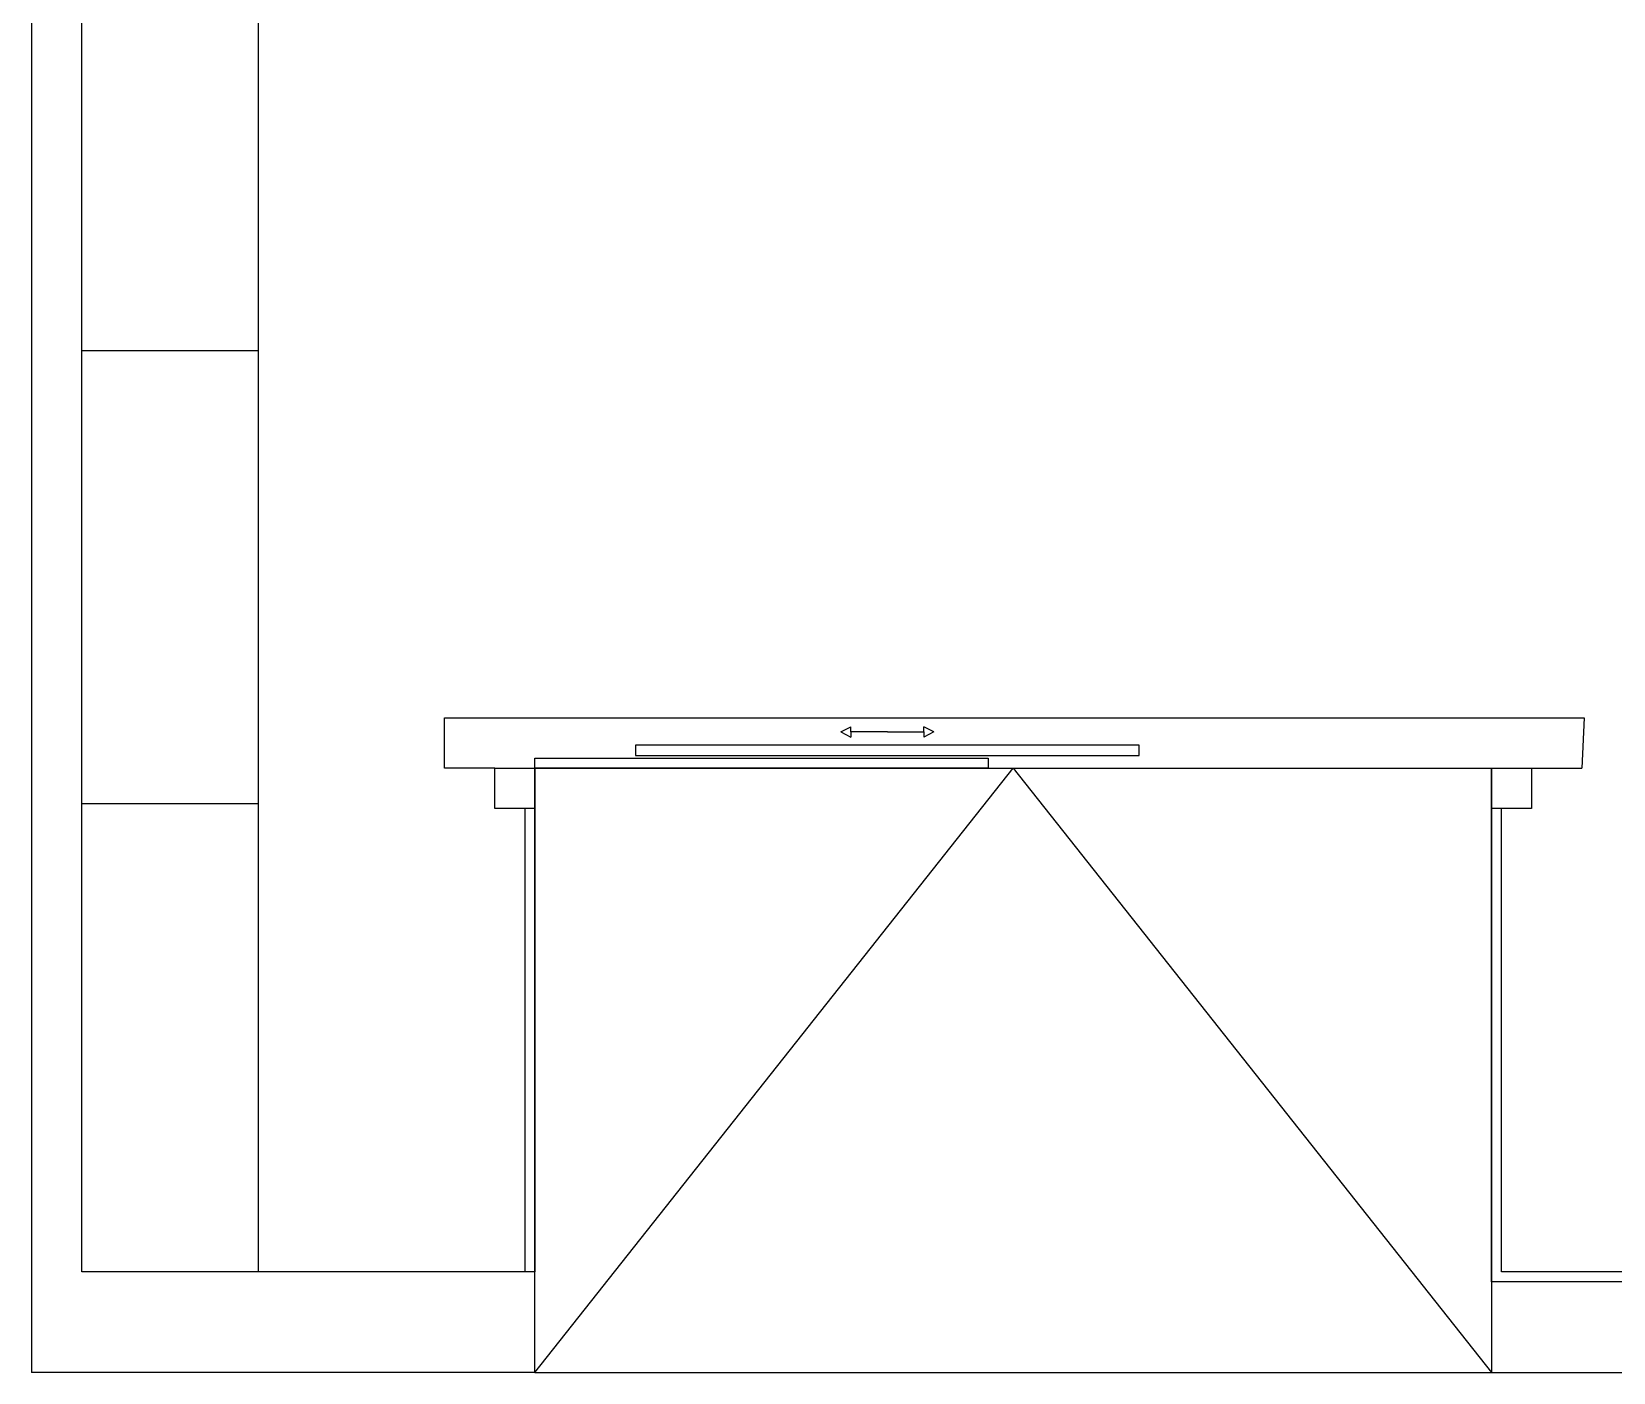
# Model space of a CAD drawing. Header units: inches. Extents: x 216615 to 231886, y -28847 to -680.
# Drawn here: x 217875 to 221018, y -28847 to -26184 of the extents above; entities that cross this region are included whole.
import ezdxf

# ---------------------------------------------------------------- set-up
doc = ezdxf.new("R2010")
doc.units = ezdxf.units.IN
doc.header["$MEASUREMENT"] = 0
doc.layers.add('MOBILIARIO', color=42, linetype='Continuous')

msp = doc.modelspace()

# ---------------------------------------------------------------- linework, layer by layer
for p, q in [((217875.2, -15847.3), (217875.2, -28847.3)), ((217975.2, -28647.3), (217975.2, -24917.3)), ((218695.2, -27647.3), (218695.2, -27547.3)), ((218695.2, -27547.3), (220959.7, -27547.3)), ((220959.7, -27547.3), (220955.2, -27647.3)), ((219482.6, -27575.3), (219502.6, -27565.3)), ((219482.6, -27575.3), (219502.6, -27585.3)), ((219502.6, -27575.3), (219502.6, -27565.3)), ((219575.2, -27575.3), (219502.6, -27575.3)), ((219502.6, -27575.3), (219502.6, -27585.3)), ((219575.2, -27575.3), (219647.8, -27575.3)), ((219647.8, -27575.3), (219647.8, -27565.3)), ((219667.8, -27575.3), (219647.8, -27565.3)), ((219647.8, -27575.3), (219647.8, -27585.3)), ((219667.8, -27575.3), (219647.8, -27585.3)), ((220075.2, -27601.7), (219075.2, -27601.7)), ((219075.2, -27601.7), (219075.2, -27621.7)), ((220075.2, -27621.7), (220075.2, -27601.7)), ((218795.2, -27647.3), (218695.2, -27647.3)), ((218795.2, -27727.3), (218795.2, -27647.3)), ((218795.2, -27647.3), (218875.2, -27647.3)), ((218875.2, -27647.3), (218875.2, -27627.3)), ((218875.2, -27627.3), (219775.2, -27627.3)), ((218875.2, -28847.3), (218875.2, -27647.3)), ((218875.2, -27647.3), (220775.2, -27647.3)), ((218875.2, -28847.3), (219825.2, -27647.3)), ((218875.2, -27647.3), (218875.2, -27727.3)), ((219775.2, -27647.3), (218875.2, -27647.3)), ((219075.2, -27621.7), (219775.2, -27621.7)), ((219775.2, -27621.7), (220075.2, -27621.7)), ((219775.2, -27627.3), (219775.2, -27647.3)), ((219825.2, -27647.3), (220775.2, -28847.3)), ((220775.2, -27647.3), (220775.2, -28847.3)), ((220775.2, -27727.3), (220775.2, -27647.3)), ((220775.2, -27647.3), (220855.2, -27647.3)), ((220855.2, -27647.3), (220855.2, -27727.3)), ((220855.2, -27647.3), (220955.2, -27647.3)), ((218875.2, -27727.3), (218795.2, -27727.3)), ((218855.2, -27727.3), (218855.2, -28647.3)), ((218875.2, -27727.3), (218875.2, -28647.3)), ((220855.2, -27727.3), (220775.2, -27727.3)), ((220775.2, -28667.3), (220775.2, -27727.3)), ((220795.2, -28647.3), (220795.2, -27727.3)), ((218875.2, -28647.3), (217975.2, -28647.3)), ((218875.2, -28847.3), (218875.2, -28647.3)), ((222615.2, -28647.3), (220795.2, -28647.3)), ((222615.2, -28667.3), (220775.2, -28667.3)), ((217975.2, -28847.3), (217875.2, -28847.3)), ((218875.2, -28847.3), (217975.2, -28847.3)), ((218875.2, -28847.3), (222615.2, -28847.3))]:
    msp.add_line(p, q)
at = {"layer": 'MOBILIARIO'}
for p, q in [((218325.2, -24917.3), (218325.2, -28647.3)), ((217975.2, -26817.3), (218325.2, -26817.3)), ((217975.2, -27717.3), (218325.2, -27717.3))]:
    msp.add_line(p, q, dxfattribs=at)

doc.saveas('drawing.dxf')
